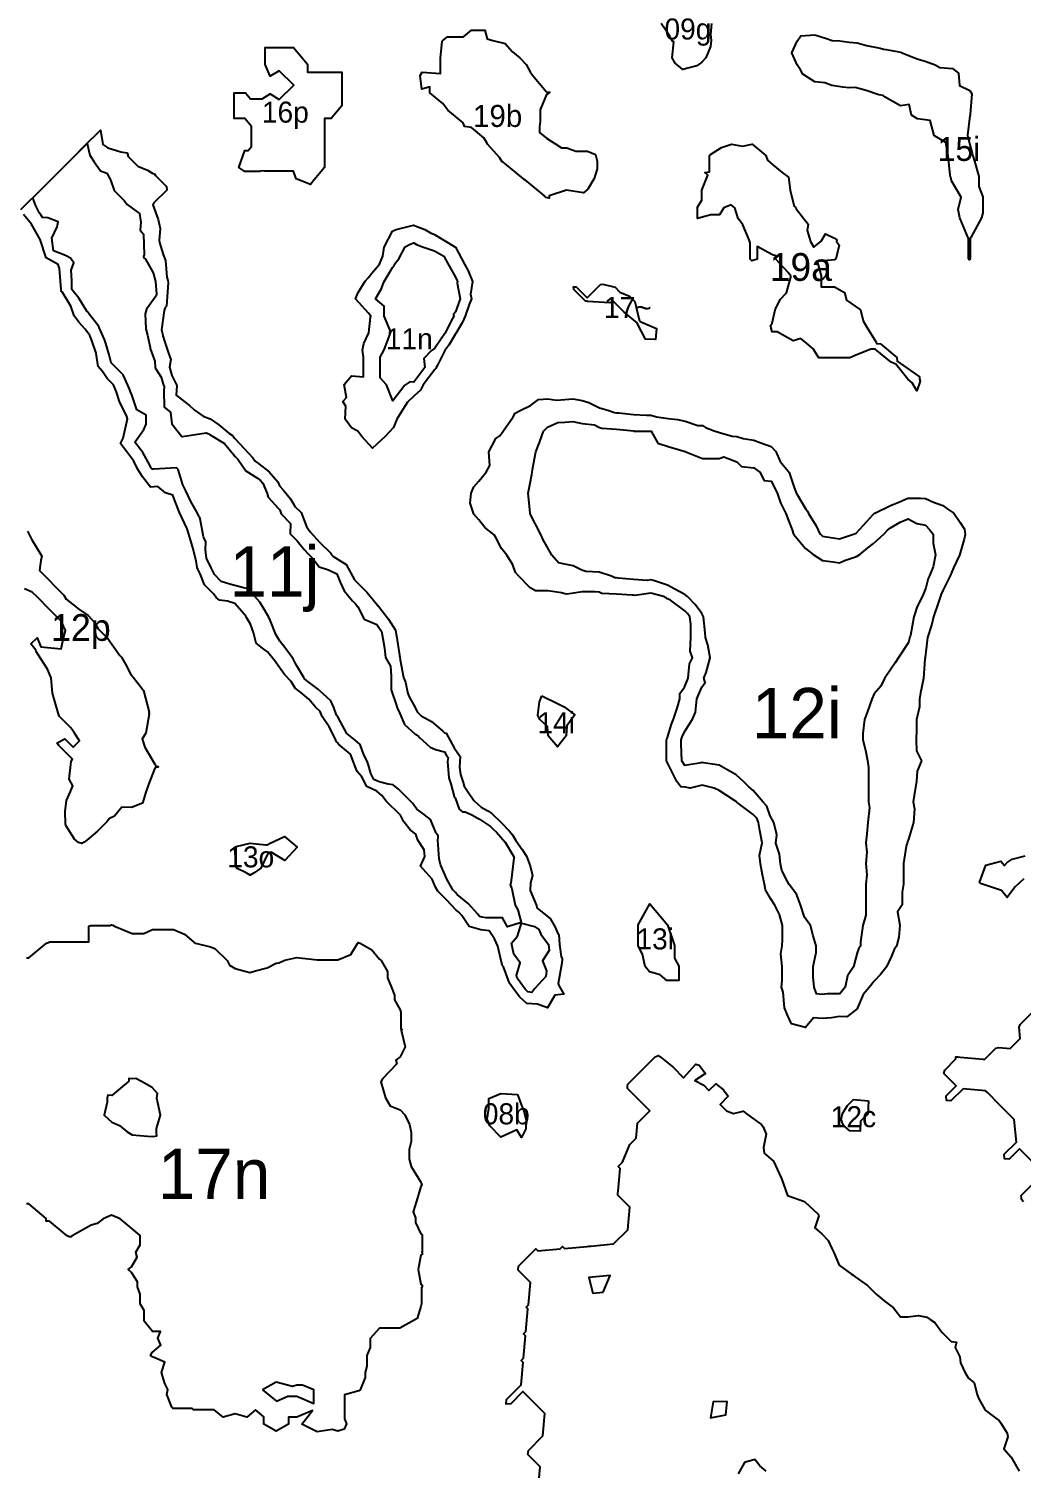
# Model space of a CAD drawing. Header units: millimetres. Extents: x 0 to 500, y 0 to 700.
# Drawn here: x 300.6 to 418.6, y 436.9 to 608.1 of the extents above; entities that cross this region are included whole.
import ezdxf
from ezdxf.enums import TextEntityAlignment as Align

# ---------------------------------------------------------------- set-up
doc = ezdxf.new("R2010")
doc.units = ezdxf.units.MM
doc.layers.add('CORTE', color=1, linetype='Continuous')
doc.layers.add('GRABADO', color=5, linetype='Continuous')

msp = doc.modelspace()

# ---------------------------------------------------------------- linework, layer by layer
at = {"layer": 'CORTE'}
for points in [[(349.75, 606.65), (349.75, 606.66), (349.78, 606.71), (350.36, 607.16), (352.25, 607.16), (353.2, 607.95), (354.78, 607.95), (355.06, 606.91), (355.74, 606.7), (357.21, 606.36), (358.09, 605.36), (358.96, 604.64), (359.68, 603.86), (360.16, 602.98), (360.44, 602.59), (362.1, 600.61), (362.1, 600.61), (362.52, 600.56), (362.24, 600.32), (362.12, 600.29), (361.38, 598.46), (361.38, 597.06), (361.29, 596.43), (361.29, 595.76), (362.11, 595.08), (363.1, 594.46), (363.91, 593.95), (364.52, 593.95), (365.6, 593.57), (366.97, 593.57), (367.92, 593.17), (368.12, 592.37), (368.12, 591.44), (367.77, 590.29), (367.01, 589.02), (366.5, 588.6), (364.51, 588.93), (362.42, 588.23), (362.42, 587.95), (362.02, 588.06), (361.92, 588.17), (361.89, 588.23), (359.59, 590.15), (359.47, 590.15), (359.38, 590.27), (357.13, 592.14), (357.02, 592.2), (356.84, 592.3), (356.55, 592.78), (355.14, 594.35), (354.98, 594.62), (354.67, 595.14), (353.19, 596.36), (352.38, 596.5), (352.22, 596.91), (350.41, 598.42), (350.15, 598.74), (349.78, 599.21), (348.26, 600.47), (348.26, 601.2), (347.32, 600.94), (347.12, 602.56), (347.35, 602.93), (349.54, 602.8), (349.54, 604.59), (349.72, 606.62), (349.75, 606.65)], [(402.07, 600.17), (401.6, 600.26), (400.1, 600.77), (398.79, 601.11), (398.08, 601.06), (397.31, 601.16), (396.02, 601.34), (395.17, 601.68), (393.98, 601.81), (392.58, 602.72), (392.3, 603.22), (391.9, 603.81), (391.28, 605.22), (391.9, 606.63), (392.33, 607.26), (394.01, 607.36), (395.39, 606.93), (396.06, 606.72), (396.95, 606.66), (398.09, 606.52), (399.03, 606.41), (400.14, 606.12), (401.76, 605.79), (402.17, 605.67), (402.45, 605.63), (404.21, 605.3), (404.25, 605.29), (405.76, 604.69), (406.26, 604.49), (407.11, 604.26), (408.3, 603.83), (408.84, 603.51), (410.34, 603.38), (411.07, 602.81), (411.2, 601.37), (412.4, 600.75), (412.64, 600.35), (412.43, 597.91), (412.44, 597.89), (412.44, 597.85), (412.42, 597.75), (412.15, 595.44), (412.42, 594.29), (412.69, 593.33), (412.77, 593.01), (412.95, 592.37), (413.46, 590.56), (413.46, 589.36), (413.97, 588.12), (413.97, 586.23), (413.81, 585.63), (412.52, 583.3), (412.44, 583.18), (412.44, 583.18), (412.44, 580.73), (412.34, 580.63), (412.26, 580.74), (412.26, 583.19), (412.23, 583.24), (411.23, 585.63), (411.03, 586.61), (411.38, 588.09), (410.24, 590.01), (410.15, 590.42), (410.1, 590.52), (410.07, 590.73), (409.82, 592.98), (409.55, 594.57), (408.21, 595.37), (408.19, 595.41), (407.68, 597.18), (406.21, 597.4), (405.48, 597.84), (405.22, 599.1), (404.18, 598.95), (402.35, 599.98), (402.12, 600.15), (402.07, 600.17)], [(330.37, 603.11), (329.27, 602.45), (328.69, 603.84), (328.69, 605.88), (332.04, 605.88), (332.48, 605.36), (333.71, 603.88), (333.71, 602.94), (337.79, 602.94), (337.79, 598.94), (336.54, 597.44), (335.75, 597.44), (335.75, 591.6), (334.52, 590.13), (334.07, 589.59), (332.36, 590.27), (332.05, 591.16), (328.67, 591.16), (328.35, 591.23), (328, 591.12), (326.29, 591.12), (325.57, 591.6), (326.26, 593.65), (326.69, 593.65), (327.06, 594.1), (327.06, 596.49), (326.27, 597.44), (325.02, 597.44), (325.02, 600.49), (326.34, 600.49), (326.95, 599.77), (328.33, 599.77), (329.3, 600.35), (330.37, 599.71), (332.08, 601.41), (330.37, 603.11)], [(388.91, 573.1), (389.28, 574.68), (389.88, 575.92), (390.61, 576.73), (391.16, 578.58), (391.16, 578.7), (390.81, 579.14), (389.37, 580.73), (389.37, 581.1), (388.95, 581.22), (387.16, 582.21), (387.16, 580.71), (386.51, 580.52), (386.32, 580.73), (386.32, 582.67), (386.27, 582.77), (386.18, 583.01), (385.46, 584.8), (384.88, 585.53), (384.49, 586.83), (384.07, 587.19), (383.19, 586.82), (382.68, 585.97), (381.65, 585.97), (380.07, 585.53), (380.07, 586.9), (380.56, 587.73), (380.56, 588.93), (381.27, 590.7), (380.91, 591), (381.47, 591.09), (381.47, 593.02), (381.59, 593.16), (382.92, 594), (384.08, 594.38), (385.4, 594.16), (386.55, 594.4), (388.19, 593.03), (388.36, 592.47), (389.02, 591.92), (390.11, 591.01), (390.87, 590.48), (391.06, 588.93), (391.49, 587.14), (391.56, 587), (391.67, 586.93), (391.77, 586.68), (393.22, 584.86), (393.08, 584.12), (393.46, 582.83), (393.89, 582.13), (394.76, 582.85), (395.28, 583.73), (396.35, 583.22), (396.61, 583.01), (396.57, 582.82), (396.89, 582.4), (396.49, 580.71), (396.33, 580.64), (394.26, 580.45), (394.74, 578.74), (394.74, 577.43), (396.33, 577.43), (397.53, 576.74), (397.76, 575.85), (398.8, 575.13), (399.42, 574.7), (399.74, 573.4), (400.18, 572.65), (401.27, 570.84), (401.33, 570.71), (401.79, 570.65), (403.72, 569.04), (403.78, 568.61), (403.79, 568.59), (406.14, 566.92), (406.42, 566.75), (406.42, 566.51), (406.51, 566.22), (406.11, 565.07), (405.54, 566.03), (405.04, 566.45), (403.6, 568.24), (403.43, 568.31), (403.05, 568.47), (401.18, 570.03), (400.66, 570.03), (398.79, 569.26), (398.14, 568.99), (394.46, 568.99), (393.81, 570.06), (393.26, 570.52), (392.35, 571.28), (391.41, 571.02), (389.51, 572.07), (388.92, 572.07), (388.81, 572.52), (388.79, 572.59), (388.7, 572.77), (388.91, 573.1)], [(352.81, 579.34), (353.32, 578.06), (353.1, 576.55), (353.2, 576), (352.94, 575.32), (352.46, 573.94), (352.13, 573.23), (351.36, 571.89), (351.28, 571.78), (350.51, 570.5), (350.05, 569.86), (349.11, 568.05), (349, 567.83), (348.96, 567.71), (348.83, 567.61), (347.45, 565.78), (347.16, 565.13), (346.38, 564.48), (345.59, 563.73), (345.03, 562.84), (344.33, 561.71), (343.95, 560.71), (343.38, 560.12), (342.93, 559.65), (341.43, 558.27), (340.18, 559.66), (339.69, 560.27), (338.94, 560.69), (338.2, 561.72), (338.29, 563.24), (337.9, 563.79), (338.37, 564.26), (338.08, 565.84), (338.96, 566.85), (340.37, 566.73), (340.37, 569.06), (340.24, 569.9), (340.43, 570.7), (341.01, 571.95), (341.19, 573.84), (341.24, 573.96), (340.95, 574.28), (339.43, 576), (339.76, 576.74), (340.57, 578.09), (340.92, 578.48), (341.38, 579.04), (342.27, 580.12), (342.67, 581.06), (342.84, 582.15), (343.83, 584.04), (343.98, 584.12), (344.25, 584.23), (346.33, 584.74), (347.67, 584.23), (348.32, 583.83), (348.81, 583.65), (351.23, 582.19), (351.27, 582.17), (351.29, 582.13), (352.38, 580.12), (352.81, 579.34)], [(366.91, 575.71), (366.76, 575.72), (365.35, 577.13), (365.32, 577.41), (365.64, 577.44), (366.96, 576.13), (368.54, 577.71), (368.79, 577.73), (370.26, 577.37), (370.81, 576.81), (371.96, 576.32), (372.61, 575.68), (373.1, 573.66), (373.18, 573.37), (373.25, 573.3), (375.17, 572.48), (375.05, 571.15), (373.89, 571.21), (372.91, 573.04), (372.89, 573.16), (371.34, 574.43), (370.07, 575.7), (369.63, 575.53), (366.98, 575.67), (366.91, 575.71)], [(354.07, 549.72), (353.48, 550.42), (353.05, 551.7), (353.18, 552.92), (353.48, 553.64), (354.07, 554.35), (354.94, 555.39), (355.39, 556.2), (355.27, 557.81), (356.1, 559.39), (356.59, 559.72), (356.98, 560.28), (358.14, 561.96), (358.41, 562.42), (358.97, 562.75), (360.2, 563.34), (361.18, 564.05), (362.28, 564.13), (363.29, 563.97), (364.31, 564.04), (365.24, 564.1), (366.37, 563.92), (367.14, 563.67), (368.42, 563.05), (369.4, 562.76), (370.21, 562.49), (370.43, 562.47), (370.7, 562.45), (372.47, 562.25), (374.01, 562.17), (374.51, 562.17), (375.19, 561.96), (376.55, 561.79), (377.66, 561.65), (378.6, 561.46), (380.09, 560.96), (380.64, 560.96), (380.99, 560.71), (382.04, 560.31), (382.68, 560.1), (384.19, 559.69), (384.71, 559.63), (385.47, 559.4), (386.75, 559.22), (387.59, 558.87), (388.81, 558.46), (389.36, 557.84), (389.89, 556.65), (390.87, 555.47), (390.93, 555.38), (391.51, 553.68), (391.77, 552.94), (392.91, 551), (393.13, 550.77), (393.26, 550.49), (394.15, 549.01), (394.59, 548.06), (394.79, 547.9), (394.91, 547.81), (395.16, 547.77), (396.92, 547.47), (398.72, 548.08), (398.89, 548.14), (398.92, 548.15), (399.76, 549.1), (400.94, 550.38), (401, 550.45), (401.11, 550.52), (403, 551.43), (403.96, 551.83), (405.06, 552.3), (406.55, 552.3), (407.13, 552.26), (408.09, 551.84), (409.19, 551.45), (409.66, 551.08), (410.51, 550.51), (411.25, 549.41), (411.76, 548.64), (411.86, 548.01), (411.73, 547.42), (411.26, 545.83), (411.17, 545.54), (410.46, 544.05), (410.09, 543.09), (409.22, 541.34), (408.99, 540.92), (408.93, 540.66), (408.74, 540.08), (408.09, 538.21), (407.9, 537.35), (407.36, 535.77), (407.19, 534.04), (407.12, 533.4), (407.11, 533.32), (407.08, 533.2), (406.92, 530.88), (406.56, 529.18), (406.41, 528.44), (406.41, 527.51), (406.09, 526), (406.09, 524.87), (406.02, 523.56), (406.09, 522.27), (406.67, 521.11), (406.16, 519.88), (406.08, 518.66), (405.78, 516.97), (405.69, 516.22), (405.85, 515.39), (405.7, 513.76), (405.14, 511.77), (405, 511.48), (404.95, 511.31), (404.85, 510.96), (404.51, 508.88), (404.51, 507.21), (404.51, 506.43), (404.35, 505.47), (404.35, 503.97), (403.82, 503.13), (404.11, 501.55), (403.98, 500.13), (403.68, 499.07), (403.42, 498.69), (403.1, 497.88), (402.49, 496.62), (401.8, 495.71), (401.05, 494.89), (400.45, 494.16), (399.74, 493.31), (399.08, 491.73), (399.02, 491.63), (397.8, 490.66), (396.93, 490.71), (395.98, 490.55), (394.88, 490.48), (393.83, 490.54), (392.87, 489.39), (391.23, 489.83), (390.74, 490.87), (390.41, 491.75), (390.24, 493.6), (390.03, 494.2), (390.11, 494.96), (390.11, 496.65), (389.96, 498.17), (390.1, 499.11), (390.15, 499.8), (390.15, 501.54), (389.79, 502.83), (389.23, 503.95), (388.71, 504.74), (388.15, 505.75), (388.01, 506.42), (387.78, 507.53), (387.55, 508.87), (387.44, 509.83), (387.73, 511.33), (387.45, 512.82), (387.3, 513.76), (387.11, 514.27), (386.68, 514.72), (384.76, 516.16), (384.69, 516.22), (384.65, 516.27), (384.46, 516.39), (382.62, 517.58), (382.02, 517.86), (380.62, 518.19), (379.2, 517.85), (378.57, 517.96), (378.06, 518.02), (377.59, 518.63), (376.47, 520.93), (376.43, 521.01), (376.37, 521.09), (376.39, 521.21), (376.39, 523.58), (376.47, 523.73), (376.95, 525.45), (377.22, 526.03), (377.69, 527.49), (377.97, 528.46), (377.97, 529.11), (378.51, 529.84), (378.93, 530.91), (379.1, 532.64), (379.45, 533.34), (379.17, 534.13), (379.25, 535.79), (379.25, 537.33), (379.15, 538.2), (378.87, 538.6), (378.53, 538.94), (376.86, 540.18), (376.51, 540.36), (376.36, 540.43), (376.03, 540.61), (374.5, 541.01), (372.6, 540.76), (372.46, 540.77), (372.31, 540.79), (370.42, 540.89), (368.69, 540.98), (368.37, 541.15), (367.9, 541.18), (366.36, 541.18), (364.56, 540.9), (364.29, 540.95), (363.9, 541.08), (362.27, 541.3), (360.8, 541.3), (360.19, 541.67), (358.79, 543.07), (358.45, 543.47), (358.13, 544.38), (357.42, 545.52), (356.76, 546.31), (356.1, 547.63), (355.89, 547.96), (354.8, 548.83), (354.07, 549.72)], [(361.57, 528.81), (363.44, 527.89), (364.21, 527.52), (365.47, 526.56), (364.55, 525.24), (364.45, 524.07), (363.41, 522.76), (362.32, 524.07), (362.22, 525.17), (361.31, 525.99), (361.08, 526.54), (361.3, 528.09), (361.57, 528.81)], [(329.21, 511.25), (331, 512.1), (332.5, 510.85), (331.01, 509.26), (329.39, 510.23), (329.01, 510.09), (328.16, 508.35), (327.4, 507.8), (326.92, 507.5), (326.42, 507.78), (325.27, 508.35), (325.07, 510.54), (325.25, 510.91), (326.91, 511.3), (328.78, 511.12), (328.94, 511.13), (329.21, 511.25)], [(374.36, 496.02), (373.85, 496.64), (373.54, 498.13), (373, 499.1), (373, 500.72), (373, 501.59), (374.4, 504.09), (376.48, 501.59), (376.48, 501.59), (376.5, 501.59), (377.32, 499.13), (377.32, 497.65), (377.85, 496.69), (377.85, 495), (376.42, 495), (375.61, 495.65), (374.36, 496.02)], [(312.5, 483.01), (310.46, 481.31), (310, 481.35), (309.94, 481.01), (309.94, 480.53), (309.58, 479), (310.48, 478.16), (311.38, 477.75), (312.28, 477), (312.91, 476.63), (314.7, 476.48), (315.33, 476.43), (315.83, 476.51), (315.79, 476.93), (315.79, 477.39), (316.24, 478.98), (315.93, 480.44), (315.84, 481.01), (315.92, 481.55), (315.28, 482.26), (313.99, 482.98), (313.32, 483.35), (312.88, 483.29), (312.5, 483.34), (312.5, 483.01)], [(358.66, 481.44), (359.21, 479.95), (359.34, 479.82), (359.73, 478.17), (359.66, 477.74), (359.66, 477.36), (359.15, 476.32), (358.61, 477.23), (356.68, 476.36), (355.38, 477.7), (355.08, 478.49), (355.28, 479.79), (355.28, 480.96), (356.69, 481.54), (358.66, 481.44)], [(400.38, 480.69), (400.3, 479.12), (399.43, 478.26), (399.39, 477.09), (398.17, 477.13), (397.41, 477.74), (397.12, 478.48), (397.28, 479.17), (397.87, 480.15), (398.57, 480.85), (400.38, 480.69)], [(368.86, 457.96), (369.67, 459.91), (367.15, 459.68), (367.61, 457.84), (368.86, 457.96)], [(328.39, 446.35), (330.02, 445), (331.38, 445.57), (332.46, 445.57), (334.48, 444.72), (334.48, 446.32), (333.14, 446.88), (332.46, 446.88), (331.92, 446.73), (330.01, 447.26), (328.39, 446.35)], [(383.56, 444.95), (381.9, 444.9), (381.6, 442.99), (383.42, 443.38), (383.56, 444.95)]]:
    msp.add_lwpolyline(points, close=True, dxfattribs=at)
for points in [[(381.73, 608.72), (381.59, 607.43), (381.66, 606.72), (381.59, 605.98), (381.05, 604.64), (380.56, 604.14), (379.96, 603.68), (378.32, 603.27), (377.42, 604.02), (377.04, 604.66), (377.23, 606.53), (377.04, 606.67), (377.04, 606.67), (376.77, 607.22), (375.75, 608.71)], [(299.68, 586.6), (302.4, 589.31), (305.23, 592.15), (307.88, 594.8), (308.51, 595.43), (308.73, 595.65), (309.12, 596.04), (309.42, 594.36), (309.99, 593.96), (311.55, 593.46), (312.28, 593.34), (312.43, 592.91), (313.58, 591.77), (314.7, 591.28), (315.36, 590.91), (315.54, 590.84), (315.67, 590.66), (316.98, 589.34), (317, 588.93), (315.47, 587.41), (315.35, 587.16), (315.98, 585.45), (316.21, 584.38), (316.08, 582.97), (316.12, 582.7), (316.56, 581.29), (316.85, 580.55), (317.02, 578.58), (317.13, 578.18), (317.15, 577.95), (316.96, 575.14), (316.83, 574.96), (316.7, 574.6), (316.37, 572.31), (316.5, 571.84), (316.55, 571.6), (316.73, 570.97), (317.24, 569.42), (317.49, 568.78), (317.34, 567.87), (317.6, 566.9), (318.2, 565.7), (318.13, 564.55), (319.19, 563.73), (319.72, 563.31), (320.24, 562.79), (321.34, 562.07), (322.14, 561.74), (323.19, 561.02), (324.37, 560.03), (324.82, 559.76), (325.1, 559.41), (326.19, 558.23), (327.21, 557.12), (327.52, 556.69), (327.95, 556.41), (329.17, 555.46), (330.2, 554.24), (330.39, 553.78), (330.83, 553.29), (331.71, 552.22), (332.26, 551.29), (332.97, 550.59), (333.59, 548.94), (333.84, 548.58), (334.05, 548.31), (335.18, 547.05), (336.44, 545.8), (336.58, 545.56), (336.72, 545.43), (338.3, 544.41), (339.29, 542.61), (339.34, 542.57), (339.4, 542.52), (340.79, 541.13), (341.35, 540.43), (342.02, 539.6), (342.06, 539.53), (342.14, 539.49), (343.35, 537.92), (344.18, 536.64), (344.31, 535.95), (344.65, 533.65), (344.66, 533.53), (344.7, 533.47), (344.73, 533.08), (345.11, 531), (345.36, 530.45), (345.59, 529.27), (345.75, 528.77), (346.52, 527.42), (346.74, 526.9), (347.24, 526.45), (348.46, 525.77), (349.8, 524.6), (350, 524.44), (350.2, 524.38), (351.15, 522.65), (351.87, 521.61), (351.76, 520.33), (351.91, 519.48), (352.23, 518.5), (352.35, 518.07), (352.73, 517.5), (353.5, 516.37), (354.36, 515.59), (355.13, 515.15), (355.62, 514.82), (356.69, 513.81), (357.7, 512.74), (358.08, 512.3), (358.49, 511.62), (359.22, 510.55), (359.72, 509.76), (360.18, 508.6), (360.47, 507.45), (360.22, 506.61), (360.18, 505.7), (360.94, 503.91), (360.98, 503.64), (361, 503.6), (362.55, 502.37), (363.15, 501.34), (363.43, 500.67), (363.58, 500.47), (363.67, 499.26), (363.84, 497.85), (363.96, 497.55), (363.94, 497.05), (363.52, 494.62), (363.59, 494.39), (364.17, 493.36), (363.1, 493.26), (362.23, 491.72), (361.05, 492.17), (359.79, 492.27), (358.95, 493.01), (358.3, 493.84), (357.7, 494.67), (357, 496.62), (356.9, 496.74), (356.83, 496.87), (356.77, 497.15), (356.33, 499.08), (355.92, 499.92), (355.3, 500.87), (354.31, 501.02), (352.94, 501.39), (352.05, 502.7), (351.72, 503.07), (351.34, 503.38), (350.29, 504.52), (349.22, 505.59), (348.94, 506.09), (348.52, 507.04), (347.83, 507.83), (347.16, 508.58), (347.67, 509.73), (347.6, 510.52), (346.81, 511.68), (346.61, 512.39), (345.92, 512.89), (345.18, 513.85), (344.77, 514.62), (343.08, 516.31), (342.55, 516.96), (341.96, 517.49), (340.76, 518.05), (340.19, 519.18), (339.64, 519.84), (339.37, 520.44), (338.82, 521.89), (337.41, 523.06), (337.28, 523.23), (337.15, 523.36), (336.91, 523.92), (336.3, 525.15), (335.45, 526.36), (335.23, 526.96), (334.67, 527.47), (333.86, 528.44), (332.89, 529.25), (332.26, 529.73), (331.79, 530.53), (330.98, 531.34), (330.39, 532.18), (329.79, 533.03), (328.98, 534.05), (328.39, 534.49), (327.62, 535.07), (327.3, 536.34), (326.95, 537.33), (326.49, 538.12), (326.4, 538.29), (326.23, 538.48), (325.07, 539.81), (324.23, 540.06), (323.27, 540.17), (322.87, 540.52), (322.61, 540.9), (321.48, 542.03), (320.98, 543.3), (320.7, 543.89), (320.62, 544.07), (320.51, 544.87), (320.08, 546.42), (319.95, 546.98), (319.6, 548.14), (319.44, 548.65), (318.78, 550), (318.5, 550.59), (318.01, 551.9), (317.72, 552.66), (316.86, 552.93), (315.94, 553.7), (315.06, 553.62), (314.11, 554.83), (313.53, 555.81), (313.1, 556.7), (312.27, 557.8), (311.86, 558.33), (311.5, 558.8), (311.81, 559.45), (312.32, 561.74), (312.27, 562), (311.95, 562.71), (311.42, 563.69), (310.98, 565.02), (310.67, 565.8), (309.92, 566.55), (309.37, 567.37), (308.87, 567.97), (308.61, 569.51), (308.61, 569.53), (308.11, 571.05), (307.85, 571.64), (307.31, 572.41), (306.57, 573.22), (305.99, 573.99), (305.59, 575.14), (304.56, 576.82), (304.46, 576.91), (304.47, 577.04), (304.47, 577.13), (304.26, 579.6), (304.09, 580.09), (302.68, 580.86), (301.98, 583.07), (301.98, 583.07), (301.98, 583.07), (300.93, 584.88), (299.99, 586.01)], [(300.47, 548.38), (300.98, 547.35), (301.24, 546.92), (302.15, 545.42), (302.06, 544.92), (301.87, 543.7), (304.78, 540.79), (305.04, 540.29), (306.55, 539.13), (307.66, 538.38), (308.43, 537.52), (308.87, 536.8), (310.02, 535.65), (311.22, 533.89), (311.43, 533.6), (311.61, 533.4), (312.1, 532.59), (312.71, 531.42), (313.75, 530.07), (314.22, 529.46), (314.92, 526.86), (314.86, 526.77), (314.91, 526.65), (314.5, 524.37), (314.06, 523.7), (314.41, 522.73), (315.57, 520.68), (315.65, 520.55), (316, 520.37), (315.64, 520.28), (315.6, 520.23), (314.82, 518.28), (314.52, 517.35), (314.11, 516.07), (312.83, 515.56), (311.66, 515.6), (310.79, 514.51), (310.18, 514.23), (310.18, 514.23), (309.89, 513.83), (308.79, 512.74), (307.52, 511.66), (307.2, 511.43), (306.93, 511.27), (306.52, 511.39), (306.05, 511.79), (305, 513.4), (304.98, 513.59), (304.95, 515.09), (305.09, 516.39), (305.55, 517.46), (305.84, 518.14), (305.41, 518.92), (305.64, 521), (305.79, 521.28), (304.16, 522.91), (304, 523.23), (304.91, 523.71), (305.89, 522.73), (306.63, 523.47), (306.03, 524.38), (305.87, 524.62), (305.61, 525.02), (304.21, 526.42), (303.83, 527.74), (303.43, 529.14), (303.39, 529.59), (303.27, 530.94), (302.84, 531.98), (301.67, 533.77), (301.5, 534.1), (301.44, 534.23), (300.86, 534.99), (301.6, 535.72), (302.05, 534.63), (304.44, 534.41), (304.67, 535.32), (304.99, 536.62), (304.73, 537.09), (304.67, 537.28), (304.46, 537.71), (303.07, 539.09), (301.67, 540.49), (301.02, 541.14), (300.1, 541.52)], [(418.81, 507.05), (417.8, 506.12), (417.39, 505.6), (416.83, 504.87), (416.17, 505.7), (413.78, 506.46), (413.56, 506.63), (414.29, 508.69), (416.1, 509.16), (416.51, 508.66), (416.83, 509.03), (417.44, 509.41), (418.97, 509.79)], [(300.32, 497.67), (300.63, 497.67), (302.73, 499.42), (302.96, 499.52), (303.09, 499.57), (303.27, 499.57), (305.55, 499.57), (307.75, 499.57), (307.75, 501.44), (307.98, 501.54), (310.33, 501.54), (310.42, 501.62), (310.58, 501.55), (310.8, 501.46), (312.9, 500.59), (314.26, 500.59), (315.31, 501.03), (315.85, 501.03), (317.79, 501.03), (319.09, 500.49), (320.26, 499.51), (320.41, 499.42), (322.18, 499), (322.71, 498.78), (324.17, 497.36), (324.47, 496.79), (325.14, 496.41), (326.86, 495.94), (327.54, 496.12), (328.92, 496.51), (329.98, 497.04), (330.33, 497.1), (331.03, 497.39), (332.44, 497.72), (334.85, 497.44), (334.89, 497.43), (334.94, 497.44), (337.32, 497.44), (338.88, 498.09), (339.67, 499.4), (339.76, 499.51), (339.98, 499.42), (341.37, 498.65), (342.28, 497.51), (342.46, 497.37), (343.23, 496.07), (343.23, 495.29), (343.69, 494.14), (344.05, 493.25), (344.05, 492.68), (344.75, 491.51), (344.82, 491.21), (344.82, 489.26), (344.97, 489.18), (344.84, 489.07), (345.31, 487.12), (344.74, 485.92), (344.23, 485.5), (344.34, 485.07), (342.63, 483.28), (342.46, 483.01), (342.42, 482.95), (343, 481.04), (343.56, 480.1), (344.72, 479.62), (345.3, 479.02), (345.84, 477.87), (346.03, 476.94), (346.03, 475.86), (345.8, 474.89), (345.8, 473.74), (345.8, 473.74), (346.05, 472.89), (347.18, 471), (347.26, 470.91), (347.28, 470.84), (347.31, 470.72), (347.19, 470.51), (346.67, 468.76), (346.29, 467.51), (346.55, 466.76), (346.55, 466.22), (347.18, 464.89), (347.36, 464.74), (347.36, 462.79), (347.31, 462.67), (347.38, 462.51), (347.19, 462.35), (346.85, 460.63), (347.19, 458.91), (347.36, 458.77), (347.36, 458.55), (347.26, 458.49), (347.26, 456.55), (347.19, 456.26), (346.76, 454.82), (346.11, 454.45), (344.7, 453.67), (342.26, 453.67), (341.17, 452.45), (341.17, 451.38), (340.79, 450.43), (340.79, 449.17), (340.56, 448.39), (340.56, 447.81), (339.96, 446.32), (339.82, 446.21), (338.11, 445.73), (338.11, 442.89), (338.35, 442.29), (338.09, 441.65), (337.34, 441.44), (336.64, 441.63), (334.88, 441.34), (333.03, 442.26), (334.32, 443.87), (332.46, 443.09), (331.47, 443.09), (331.47, 442.25), (330, 441.43), (328.53, 442.25), (328.53, 443.13), (327.56, 443.95), (326.52, 443.08), (325.11, 443.48), (323.7, 443.08), (322.64, 443.97), (320.19, 443.97), (320.03, 444.11), (317.74, 444.11), (317.6, 444.29), (317, 445.78), (317.14, 446.36), (316.78, 447.11), (316.39, 448.4), (316.76, 449.63), (315.29, 450.24), (315.07, 450.43), (315.27, 450.77), (316.29, 451.63), (315.95, 452.48), (316.27, 453.28), (315.29, 453.28), (314.33, 454.49), (314.33, 455.76), (313.86, 456.54), (313.86, 457.7), (313.51, 458.58), (313.51, 459.16), (312.83, 460.3), (312.43, 460.63), (312.83, 460.96), (313.5, 462.1), (313.33, 462.68), (313.86, 463.57), (313.86, 464.67), (312.84, 465.53), (312.14, 466.11), (311.45, 466.68), (310.44, 467.1), (309.43, 466.68), (308.73, 466.1), (308.02, 465.9), (305.77, 464.65), (305.7, 464.54), (305.42, 464.54), (305.17, 464.64), (303.07, 466.39), (302.69, 466.39), (302.69, 466.71), (300.63, 468.43), (300.34, 468.43)], [(418.8, 468.7), (418.56, 468.95), (418.54, 469.19), (418.51, 469.44), (421.17, 472.1), (418.29, 474.98), (417.08, 473.77), (416.54, 473.81), (416.5, 474.34), (417.94, 475.79), (417.69, 478.46), (415.98, 480.17), (414.49, 481.66), (414.27, 481.88), (411.6, 482.12), (410.16, 480.68), (409.63, 480.73), (409.58, 481.26), (410.79, 482.48), (409.32, 483.95), (409.42, 484.32), (410.75, 485.66), (410.73, 485.93), (411.03, 485.9), (411.25, 485.88), (413.99, 485.63), (414.17, 485.61), (415.5, 486.95), (415.85, 487.03), (417.19, 486.92), (418.38, 488.11), (418.27, 489.46), (418.4, 489.76), (419.77, 491.14)], [(361.11, 434.53), (361.35, 437.2), (359.91, 438.64), (359.96, 439.14), (361.69, 440.87), (361.93, 443.54), (359.32, 446.15), (357.86, 444.69), (357.31, 444.64), (357.36, 445.19), (358.88, 446.7), (359.09, 446.92), (359.34, 449.59), (359.11, 449.82), (359.38, 450.09), (359.62, 452.77), (359.4, 452.99), (359.67, 453.26), (359.91, 455.94), (359.69, 456.16), (359.96, 456.43), (360.2, 459.11), (358.76, 460.55), (358.8, 461.04), (360.84, 463.08), (361.07, 462.86), (363.74, 463.1), (364.01, 463.37), (364.24, 463.14), (366.94, 463.39), (367.16, 463.41), (367.37, 463.43), (370.08, 463.68), (371.77, 465.37), (371.89, 466.71), (372.02, 468.04), (370.58, 469.48), (370.6, 469.73), (370.62, 469.95), (370.86, 472.65), (370.64, 472.88), (371.15, 473.39), (372.02, 475.51), (372.76, 476.25), (372.89, 477.59), (372.93, 478.05), (374.39, 479.51), (371.73, 482.16), (371.75, 482.42), (371.77, 482.66), (375.03, 485.91), (375.42, 486.07), (375.55, 485.97), (375.55, 485.97), (375.58, 485.96), (377.16, 484.67), (378.41, 483.42), (379.85, 485.06), (380.27, 484.91), (380.99, 483.95), (379.73, 483.12), (380.79, 482.55), (381.42, 481.92), (382.22, 482.72), (383.15, 482), (383.71, 481.23), (382.73, 480.25), (383.49, 479.49), (384.32, 479.19), (385.48, 479.46), (385.98, 479.08), (387.41, 478.05), (387.66, 477.87), (387.86, 477.61), (388.2, 476.73), (387.9, 475.15), (387.98, 474.48), (389.09, 473.52), (389.99, 471.54), (389.99, 471.51), (390.03, 471.46), (390.74, 469.43), (392.78, 468.71), (392.84, 468.66), (392.85, 468.66), (392.86, 468.65), (394.35, 467.25), (394.48, 467), (394.01, 465.58), (394.83, 464.87), (395.59, 464.1), (396.02, 463.13), (396.24, 462.64), (396.9, 461.16), (398.34, 460.08), (398.56, 459.97), (398.77, 459.76), (400.24, 458.75), (401.28, 457.7), (401.72, 457.35), (402.23, 456.93), (403.35, 456.09), (404.17, 455), (405.06, 455), (406.31, 455.16), (407.3, 454.99), (407.7, 454.7), (408.25, 454.33), (409.09, 453.18), (410.19, 452.08), (410.82, 452), (410.65, 451.35), (411.22, 450.26), (411.28, 449.56), (411.85, 448.35), (412.26, 447.71), (412.92, 447.18), (413.27, 445.79), (413.44, 445.34), (414.25, 443.93), (415.65, 442.86), (415.88, 442.68), (416.05, 442.45), (416.83, 441.2), (416.93, 440.77), (416.43, 439.31), (417.32, 438.34), (418.25, 436.69)], [(388.22, 436.69), (387.45, 437.31), (386.86, 438.06), (385.63, 437.71), (384.87, 436.36)]]:
    msp.add_lwpolyline(points, dxfattribs=at)
at = {"layer": 'GRABADO'}
for points in [[(326.4, 555.57), (327.8, 554.68), (328.13, 554.42), (328.42, 554.08), (328.92, 552.85), (329.06, 552.44), (330.22, 551.12), (330.44, 550.94), (330.58, 550.46), (331.72, 549.32), (331.66, 548.08), (332.49, 547.25), (333.33, 546.22), (333.81, 545.68), (334.3, 545.19), (335.12, 544.14), (336.22, 543.81), (337.2, 543.3), (337.6, 542.33), (338.09, 541.3), (339.06, 540.11), (339.42, 539.76), (339.71, 539.39), (340.47, 537.94), (341.94, 537.28), (342.28, 536.84), (342.51, 536.49), (342.66, 535.64), (342.85, 534.49), (342.99, 533.38), (343.58, 532.35), (343.68, 531.15), (343.67, 530.27), (343.65, 529.53), (344.25, 527.79), (344.38, 527.4), (344.47, 527.24), (344.69, 526.71), (345.25, 525.4), (346.48, 524.31), (346.81, 524.11), (347.01, 523.86), (348.28, 522.72), (348.93, 522.46), (350, 522.17), (350.24, 521.74), (350.42, 521.48), (350.37, 521), (350.5, 519.08), (350.74, 518.36), (351.14, 516.86), (351.26, 516.68), (351.73, 515.33), (352.12, 515.05), (352.46, 515.02), (353.25, 514.69), (354.15, 514.17), (355.48, 513.28), (355.83, 512.95), (356.16, 512.6), (357.19, 511.41), (358.19, 509.75), (358.26, 509.6), (358.24, 509.51), (357.87, 506.57), (357.78, 506.4), (357.84, 506.27), (357.98, 505.89), (358.38, 503.93), (358.72, 503.38), (359.1, 501.87), (357.47, 501.36), (356.87, 502.43), (354.95, 502.44), (354.45, 502.52), (354.15, 502.6), (353.96, 502.88), (352.79, 504.14), (351.51, 505.22), (351.26, 505.5), (351, 505.75), (350.25, 507.12), (350.15, 507.3), (349.54, 508.79), (349.37, 509.43), (349.19, 511.66), (349.26, 511.94), (349.25, 512.17), (349.01, 512.5), (348.35, 514.13), (347.43, 514.85), (346.71, 515.36), (346.2, 516.07), (344.54, 517.73), (343.88, 518.25), (343.31, 518.34), (342.24, 518.59), (341.6, 518.89), (341.25, 519.57), (340.98, 520.59), (340.82, 521.04), (340.43, 521.82), (339.97, 523.05), (339.37, 523.55), (338.41, 524.35), (337.64, 525.71), (337.38, 526.23), (337.18, 526.52), (336.84, 527.44), (336.5, 528.22), (335.15, 529.46), (335.01, 529.58), (334.88, 529.68), (333.62, 530.66), (333.37, 530.85), (333.29, 530.99), (332.46, 532.37), (332.28, 532.66), (332.03, 533.21), (331.16, 534.41), (330.42, 535.33), (329.94, 536.09), (329.3, 537.8), (329.12, 538.15), (329.01, 538.35), (328.49, 539.25), (328.06, 539.95), (326.88, 541.28), (326.71, 541.46), (326.54, 541.57), (326.11, 541.64), (324.49, 542.09), (323.47, 542.42), (322.67, 543.22), (322.29, 544.03), (321.73, 545.19), (321.6, 546.17), (321.66, 547.14), (321.38, 547.72), (320.96, 549.84), (320.88, 550.09), (320.83, 550.19), (320.66, 550.54), (319.85, 551.93), (319.26, 553.19), (318.92, 553.9), (318.36, 555.73), (318.15, 555.91), (315.46, 555.77), (315.25, 555.75), (315.15, 555.87), (315.11, 555.95), (314.98, 556.22), (314.15, 557.75), (313.19, 558.96), (314.26, 560.47), (314.55, 561.1), (314.56, 562.18), (313.43, 562.79), (312.87, 564.59), (312.68, 564.95), (312.61, 565.17), (312.38, 565.74), (311.84, 566.96), (310.69, 568.11), (310.38, 568.4), (310.16, 569.35), (309.77, 570.69), (309.61, 571.18), (308.99, 572.59), (308.93, 572.7), (307.83, 574.15), (307.72, 574.36), (307.5, 574.53), (306.54, 576.07), (305.71, 577.12), (305.71, 578.18), (305.65, 579.42), (305.96, 580.3), (305.55, 580.83), (304.99, 581.16), (303.53, 581.71), (303.36, 583.23), (303.99, 584.56), (304.09, 585.17), (302.86, 585.64), (302.24, 585.67), (302.05, 586), (301.9, 586.19), (301.44, 587.05), (301.1, 588.02), (303.68, 590.59), (306.57, 593.49), (307.27, 594.19), (307.56, 594.47), (307.87, 593.08), (308.38, 592.29), (309.11, 591.23), (309.87, 590.93), (310.3, 590.16), (310.75, 588.89), (311.95, 587.69), (312.15, 587.42), (312.3, 587.22), (313.78, 586.15), (313.92, 585.13), (313.86, 584.18), (314.23, 583.7), (314.33, 581.25), (314.25, 581.04), (314.28, 580.89), (314.46, 580.71), (315.38, 579.09), (315.68, 578.05), (315.78, 576.57), (315.76, 576.34), (314.61, 574.76), (314.42, 574.23), (314.5, 572.43), (314.71, 571.68), (315.01, 570.22), (315.04, 570.1), (315.58, 568.61), (315.61, 567.79), (316.34, 566.69), (316.56, 565.86), (316.71, 565.57), (316.67, 565.07), (316.69, 563.12), (317.44, 562.52), (317.6, 561.13), (318.81, 559.65), (318.87, 559.64), (321.68, 560.08), (321.98, 559.96), (322.07, 559.9), (322.15, 559.82), (323.88, 558.82), (324.92, 557.51), (325.18, 557.23), (325.43, 556.96), (326.4, 555.57)], [(342.83, 578.08), (343.82, 579.73), (344.02, 579.95), (344.07, 580.12), (344.59, 580.77), (345.34, 582.18), (345.92, 582.51), (346.34, 582.67), (346.68, 582.46), (347.4, 582.19), (348.81, 581.7), (349.93, 581.06), (350.44, 580.12), (351.29, 578.58), (351.47, 578.23), (351.54, 578.06), (351.52, 577.87), (351.86, 576), (351.29, 574.46), (351.06, 574.15), (351.09, 573.96), (350.94, 573.65), (350.02, 571.9), (349.62, 571.24), (348.83, 570.13), (348.43, 569.84), (347.54, 568.92), (347.66, 567.84), (346.36, 566.11), (345.89, 566.13), (345.29, 565.76), (343.86, 563.87), (343.1, 565.78), (342.36, 566.62), (342.36, 569.08), (342.81, 569.93), (343.52, 571.72), (343.6, 571.95), (343.61, 572.08), (342.81, 573.96), (342.81, 575.14), (341.79, 575.99), (342.48, 577.15), (342.83, 578.08)], [(406.13, 549.29), (407.15, 549.12), (407.6, 548.58), (408.05, 548.04), (408.05, 546.98), (408.31, 545.57), (408.05, 544.14), (407.61, 543.09), (407.44, 542.78), (407.18, 541.65), (406.8, 540.65), (406.16, 539.43), (405.77, 538.21), (405.34, 536), (405.26, 535.77), (405.25, 535.65), (405.14, 535.17), (403.9, 533.3), (403.54, 532.76), (403.1, 532.1), (402.27, 530.86), (401.82, 529.95), (401.06, 529.04), (400.76, 528.42), (400.25, 526.97), (399.9, 525.99), (399.7, 524.35), (399.7, 523.57), (400.03, 522.38), (400.24, 521.12), (400.38, 520.29), (400.38, 516.23), (400.48, 515.51), (400.3, 513.77), (400.16, 512.42), (400.04, 511.33), (400.16, 510.23), (400.05, 508.88), (400.16, 507.53), (400.04, 506.43), (400.04, 502.77), (399.7, 501.53), (399.43, 499.57), (399.43, 499.07), (399.22, 498.83), (399.03, 498.29), (398.57, 496.62), (397.88, 495.56), (397.61, 494.18), (396.96, 493.39), (395.51, 493.39), (394.88, 493.33), (394.21, 493.39), (393.91, 494.19), (393.8, 495.42), (393.8, 496.66), (394.14, 498.31), (394.14, 499.09), (393.81, 500.28), (393.47, 501.51), (393.16, 501.96), (392.78, 502.51), (392.31, 503.97), (391.82, 505.25), (390.96, 506.4), (390.74, 506.76), (390.06, 508.05), (389.92, 508.87), (389.8, 509.99), (389.38, 511.32), (389.49, 512.28), (389.14, 513.75), (388.7, 514.57), (388.3, 515.69), (387.85, 516.17), (386.68, 517.57), (386.17, 518), (385.57, 518.61), (384.65, 519.43), (383.73, 519.94), (382.63, 520.56), (380.75, 520.86), (380.62, 520.89), (380.48, 520.86), (378.54, 520.55), (378.2, 521.09), (378.12, 523.09), (378.12, 523.57), (378.22, 523.93), (378.51, 524.56), (379.46, 526.04), (379.83, 526.87), (379.98, 528.47), (380.55, 529.83), (380.95, 530.41), (380.82, 530.9), (381.09, 531.58), (381.56, 533.34), (381.27, 534.9), (381.02, 535.77), (380.97, 536.29), (380.78, 538.21), (380.55, 538.6), (379.78, 539.69), (378.87, 540.62), (378.54, 540.86), (377.27, 541.52), (376.51, 541.96), (374.96, 542.47), (374.5, 542.6), (374.08, 542.54), (372.46, 542.63), (370.61, 542.82), (370.42, 542.83), (370.23, 542.84), (369.83, 543.05), (368.38, 543.52), (366.79, 543.59), (366.32, 543.76), (365.3, 544.28), (364.3, 544.45), (363.56, 544.64), (362.73, 545.52), (362.21, 546.53), (361.7, 547.37), (361.45, 547.98), (360.2, 550.39), (360.17, 550.44), (360.17, 550.46), (360.16, 550.55), (359.92, 552.91), (360.16, 554.1), (360.36, 555.13), (360.4, 555.36), (360.47, 555.73), (360.85, 557.82), (361.27, 558.94), (361.77, 560.28), (362.23, 560.74), (363.48, 561.29), (364.31, 561.36), (365.25, 561.44), (366.36, 561.2), (367.81, 561.04), (368.42, 560.71), (368.67, 560.63), (370.43, 560.53), (372.44, 560.31), (372.48, 560.3), (372.49, 560.3), (372.5, 560.29), (374.55, 560.29), (375.36, 558.83), (376.56, 558.47), (378.57, 557.87), (378.6, 557.85), (378.62, 557.84), (378.66, 557.81), (380.63, 557.02), (382.64, 557.02), (383.18, 557.24), (384.74, 556.62), (385.28, 556.08), (386.76, 555.9), (387.45, 555.4), (387.99, 554.43), (388.82, 554.32), (389.51, 552.93), (389.9, 551.76), (390.56, 550.49), (390.88, 549.65), (391.3, 548.55), (391.45, 548.05), (392.9, 546.31), (393.24, 546.05), (393.79, 545.63), (394.91, 544.92), (396.18, 544.74), (396.91, 544.63), (397.52, 544.89), (398.93, 545.36), (399.33, 545.63), (400.3, 546.4), (400.95, 546.92), (402.25, 548.07), (402.62, 548.51), (402.99, 548.77), (404.15, 549.46), (405.08, 549.87), (406.13, 549.29)], [(358.63, 495.28), (358.56, 495.58), (358.99, 497.08), (358.25, 498.11), (357.97, 499.44), (358.67, 500.25), (359.16, 501.8), (360.67, 501.42), (361.22, 501.03), (361.46, 500.49), (362.37, 499.27), (362.42, 498.56), (361.65, 497.31), (362.13, 496.12), (362.03, 495.47), (360.73, 494.05), (360.38, 493.58), (359.91, 493.62), (359.72, 493.79), (359.59, 493.96), (358.63, 495.28)]]:
    msp.add_lwpolyline(points, close=True, dxfattribs=at)

# ---------------------------------------------------------------- texts
for s, height, p in [('09g', 2.5, (378.92, 608.07)), ('16p', 2.5, (331.09, 598.19)), ('19b', 2.625, (356.31, 597.74)), ('15i', 2.837, (411.12, 593.81)), ('19a', 3.305, (392.33, 579.79)), ('17~', 2.5, (371.78, 574.98)), ('11n', 2.5, (345.82, 571.24)), ('11j', 6, (329.8, 543.6)), ('12p', 3.177, (306.8, 536.94)), ('12i', 6, (391.85, 526.76)), ('14i', 2.5, (363.27, 525.62)), ('13o', 2.5, (326.98, 509.68)), ('13i', 2.5, (375.03, 499.93)), ('08b', 2.5, (357.34, 479.14)), ('12c', 2.5, (398.58, 478.8)), ('17n', 6, (322.62, 472.01))]:
    msp.add_text(s, height=height, dxfattribs=at).set_placement(p, align=Align.MIDDLE_CENTER)

doc.saveas('drawing.dxf')
